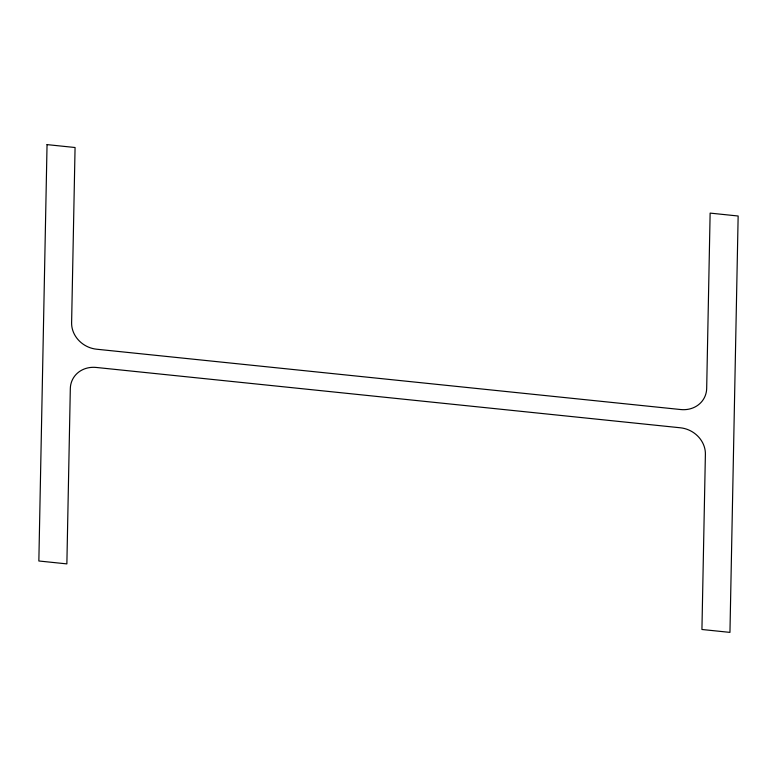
<?xml version="1.0" encoding="UTF-8"?>
<svg xmlns="http://www.w3.org/2000/svg" width="777" height="777" viewBox="0 0 777 777"><rect width="100%" height="100%" fill="white"/><g stroke="black" fill="none" stroke-linecap="round" stroke-linejoin="round"><path stroke-width="1.17" d="M47.047 144.619L38.85 560.994L66.871 563.888L70.319 388.617A26.049 23.31 27.9 0 1 96.261 367.453L680.38 427.787A26.049 23.31 27.9 0 1 705.39 454.215L701.932 629.487L729.953 632.381L738.15 216.006L710.129 213.112L706.682 388.383A26.049 23.31 27.9 0 1 680.739 409.547L96.62 349.213A26.049 23.31 27.9 0 1 71.61 322.785L75.068 147.513L47.047 144.619"/></g></svg>
